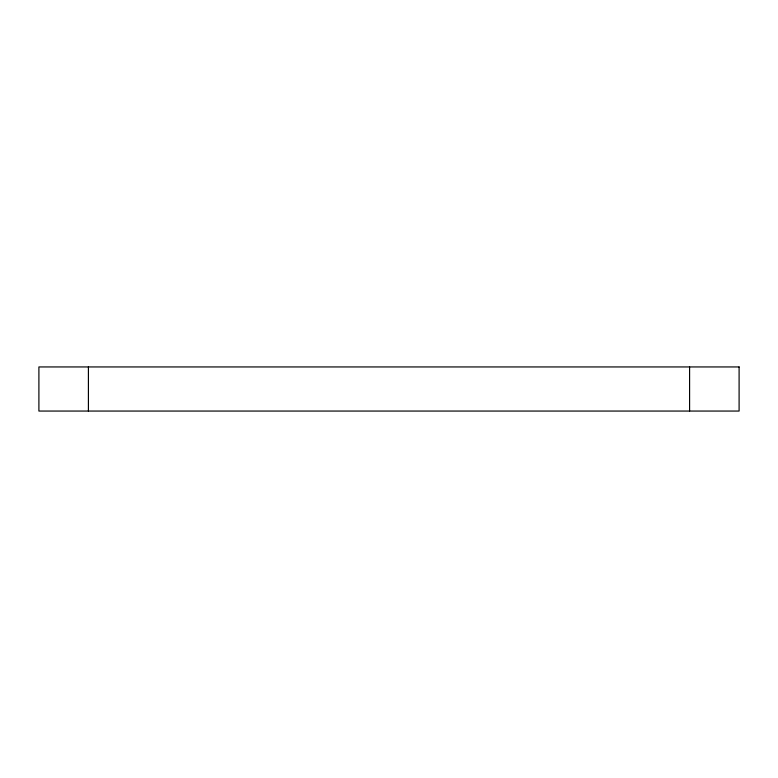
<?xml version="1.0" encoding="UTF-8"?>
<svg xmlns="http://www.w3.org/2000/svg" width="778" height="778" viewBox="0 0 778 778"><rect width="100%" height="100%" fill="white"/><g stroke="black" fill="none" stroke-linecap="round" stroke-linejoin="round"><path stroke-width="1.17" d="M689.59 366.944L689.59 411.056M88.41 366.944L88.41 411.056M739.1 366.944L38.9 366.944L38.9 411.056L739.1 411.056L739.1 366.944"/></g></svg>
